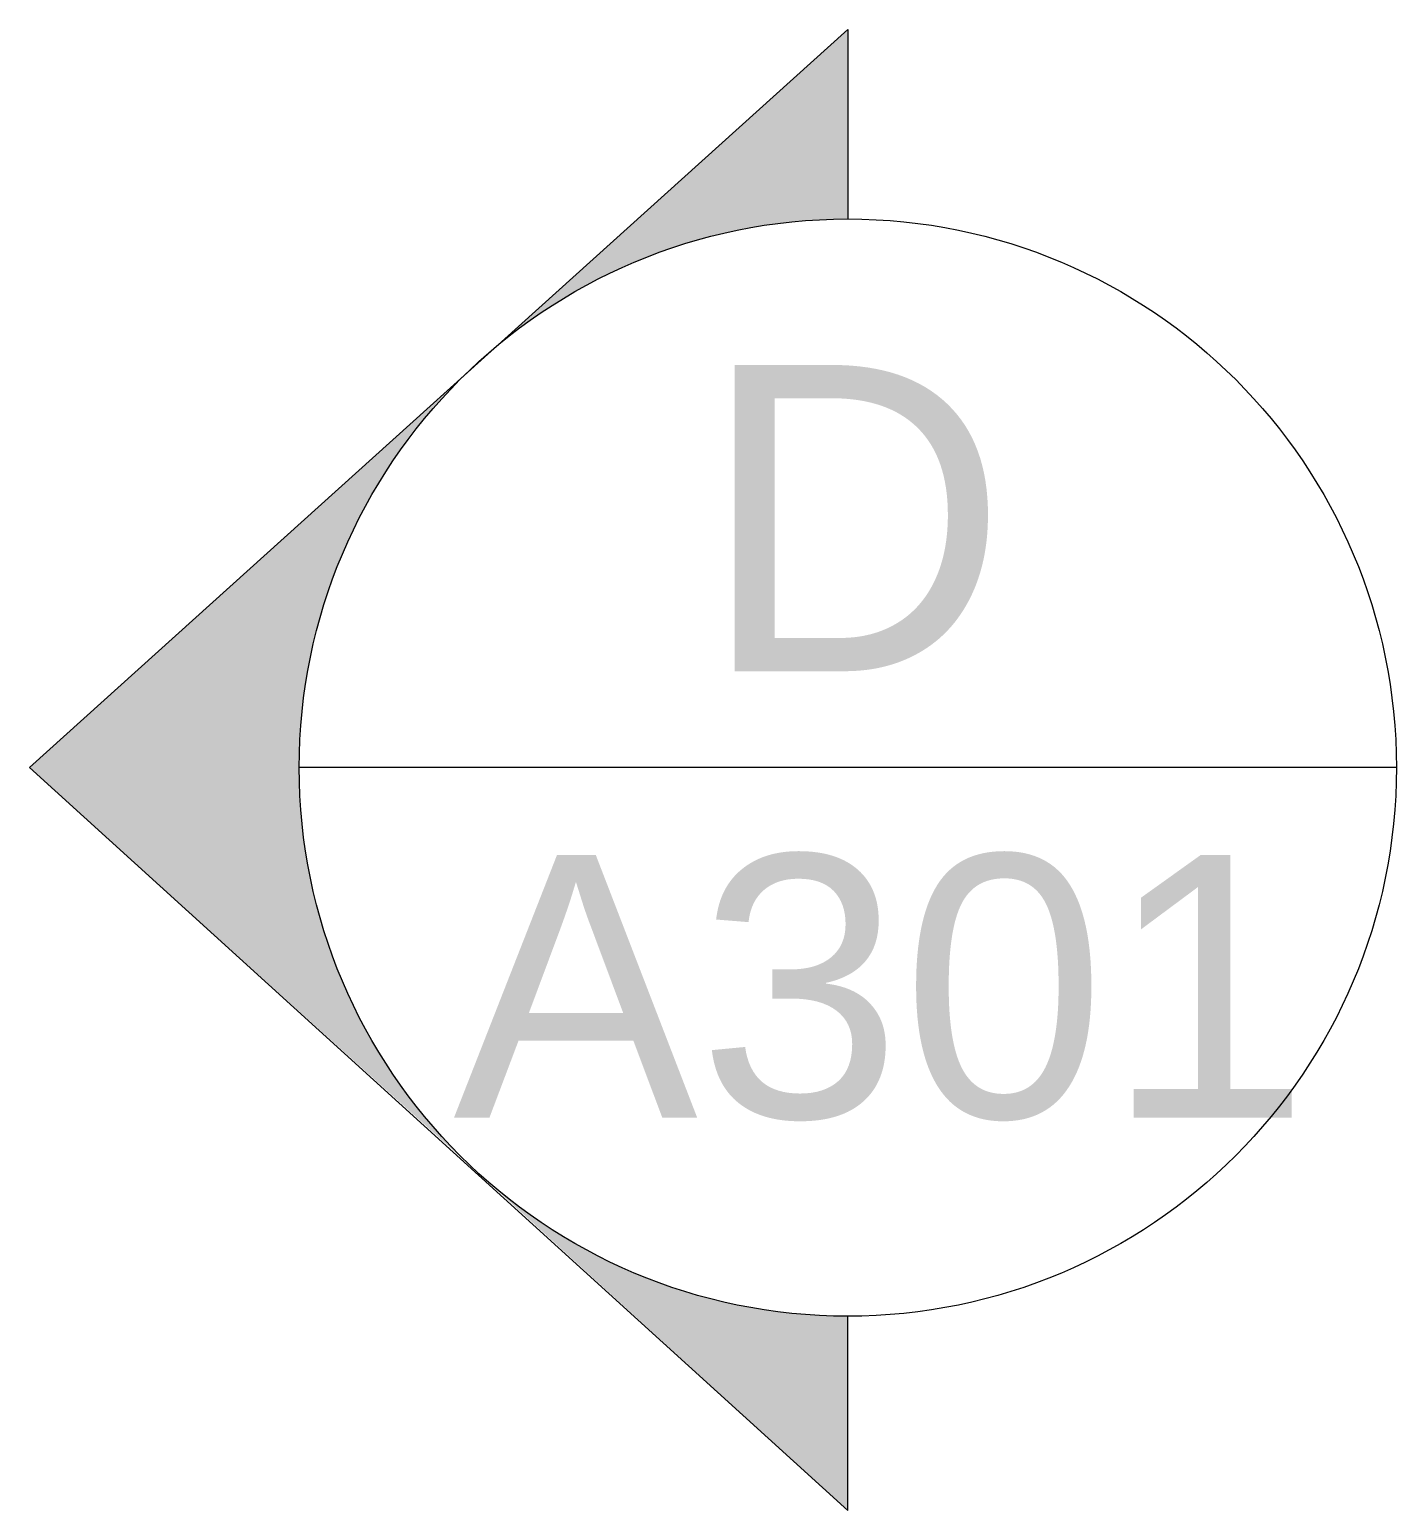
# Model space of a CAD drawing. Header units: inches. Extents: x 278 to 13058, y 15 to 10330.
# Drawn here: x 6200.5 to 6263, y 5693.2 to 5760.9 of the extents above; entities that cross this region are included whole.
import ezdxf

# ---------------------------------------------------------------- set-up
doc = ezdxf.new("R2010")
doc.units = ezdxf.units.IN
doc.header["$MEASUREMENT"] = 0
for name, color, linetype, lineweight in [('A-ANNO-DIMS', 3, 'Continuous', 18), ('A-ANNO-SYMB', 3, 'Continuous', 18), ('A-ANNO-TEXT', 3, 'Continuous', 18)]:
    doc.layers.add(name, color=color, linetype=linetype, lineweight=lineweight)
doc.styles.get("Standard").update_dxf_attribs({"font": 'arial.ttf'})

msp = doc.modelspace()

# ---------------------------------------------------------------- hatches: boundary and pattern name
at = {"layer": 'A-ANNO-SYMB'}
h = msp.add_hatch(color=256, dxfattribs=at)
h.dxf.hatch_style = 1
h.paths.add_polyline_path([(6237.887, 5760.925), (6221.978, 5746.578, -0.173502), (6237.887, 5752.269)])
h.paths.add_polyline_path([(6212.808, 5727.191, -0.200178), (6220.24, 5745.01), (6200.482, 5727.191), (6221.03, 5708.622, -0.211497)])
h.paths.add_polyline_path([(6237.887, 5702.112, -0.186388), (6221.03, 5708.622), (6237.887, 5693.236)])

# ---------------------------------------------------------------- linework, layer by layer
for p, q in [((6200.482, 5727.191), (6237.887, 5760.925)), ((6237.887, 5760.925), (6237.887, 5752.269)), ((6200.482, 5727.191), (6237.887, 5693.236)), ((6262.965, 5727.191), (6212.808, 5727.191)), ((6237.887, 5693.236), (6237.887, 5702.112))]:
    msp.add_line(p, q, dxfattribs=at)
msp.add_circle((6237.887, 5727.191), 25.078, dxfattribs=at)

# ---------------------------------------------------------------- texts
at = {"layer": 'A-ANNO-DIMS', "insert": (6231.108, 5745.596), "char_height": 14, "attachment_point": 1}
msp.add_mtext_dynamic_manual_height_columns('D', width=58.09241, gutter_width=1, heights=[0], dxfattribs=at)
at = {"layer": 'A-ANNO-TEXT', "insert": (6219.852, 5723.192), "char_height": 12, "attachment_point": 1}
msp.add_mtext_dynamic_manual_height_columns('A301', width=41.49786, gutter_width=1, heights=[14.306], dxfattribs=at)

doc.saveas('drawing.dxf')
